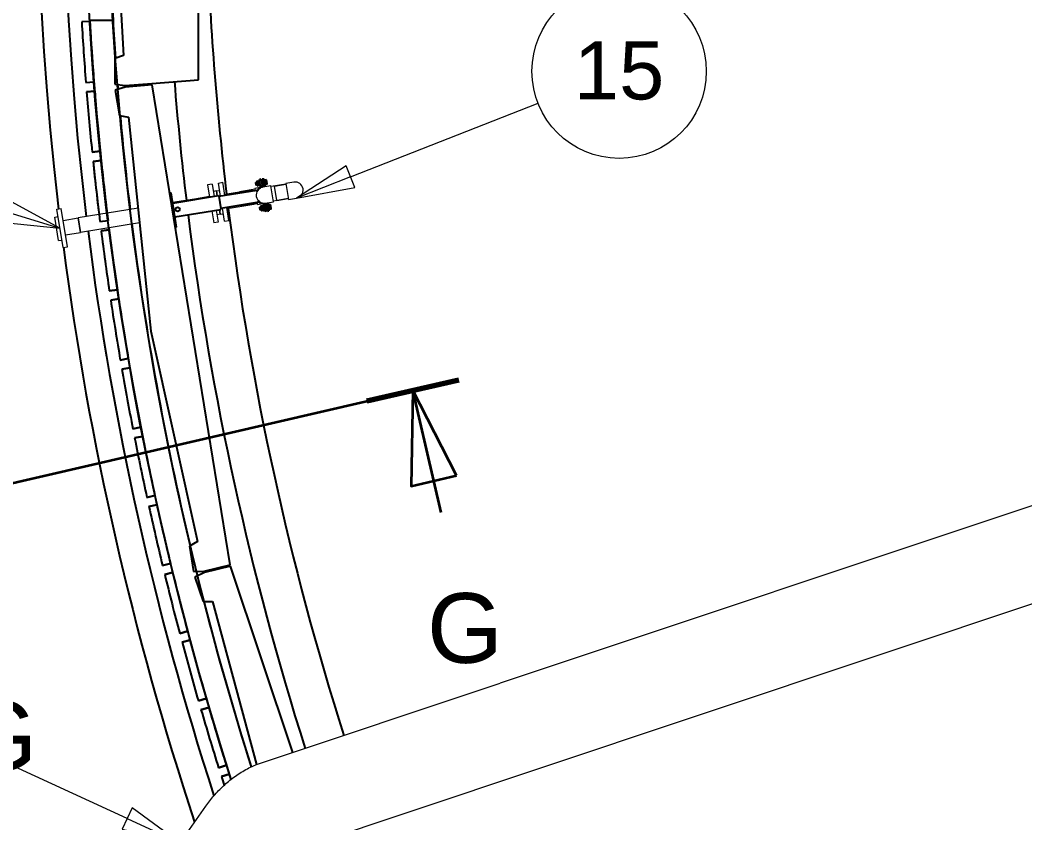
# Model space of a CAD drawing. Header units: millimetres. Extents: x -4172 to 126100, y -2 to 142133.
# Drawn here: x 43480 to 47801, y 17977 to 21431 of the extents above; entities that cross this region are included whole.
import ezdxf

# ---------------------------------------------------------------- set-up
doc = ezdxf.new("R2010")
doc.units = ezdxf.units.MM
doc.header["$LTSCALE"] = 100
doc.linetypes.add('CHAIN', pattern=[0.3543, 0.2362, -0.0295, 0.0591, -0.0295])
doc.layers.add('P_Atmospheric Air (AA)', color=7, linetype='Continuous', lineweight=18, true_color=0x00e100)
doc.layers.add('P_Sulphurous liquid (SL)', color=200, linetype='Continuous', lineweight=18, true_color=0xbf00ff)
for name, color, linetype, lineweight in [('Section Line', 7, 'CHAIN', 35), ('Symbol', 7, 'Continuous', 18), ('Visible', 7, 'Continuous', 25)]:
    doc.layers.add(name, color=color, linetype=linetype, lineweight=lineweight)
doc.styles.add('Note Text', font='arial.ttf')
doc.styles.add('Title', font='arial.ttf')

# ---------------------------------------------------------------- blocks, each defined once
blk = doc.blocks.new('Balloon6')
at = {"layer": 'Symbol'}
for p, q in [((439.405, 179.958), (413.8, 191.748)), ((439.614, 180.412), (439.195, 179.504)), ((441.675, 178.912), (439.614, 180.412)), ((439.405, 179.958), (441.675, 178.912)), ((439.195, 179.504), (441.675, 178.912))]:
    blk.add_line(p, q, dxfattribs=at)
at = {"layer": 'Symbol', "flags": 128}
blk.add_lwpolyline([(439.195, 179.504), (441.675, 178.912), (439.614, 180.412), (439.195, 179.504)], dxfattribs=at)
at = {"layer": 'Symbol'}
blk.add_circle((410.407, 193.31), 3.75, dxfattribs=at)
blk.add_solid([(439.195, 179.504), (441.675, 178.912), (439.614, 180.412), (439.195, 179.504)], dxfattribs=at)
at = {"layer": 'Symbol', "insert": (410.407, 193.331), "char_height": 2.5, "attachment_point": 5, "style": 'Note Text'}
blk.add_mtext('3', dxfattribs=at)
blk = doc.blocks.new('Balloon12')
at = {"layer": 'Symbol'}
for p, q in [((449.009, 207.563), (457.077, 210.735)), ((448.826, 208.029), (446.682, 206.649)), ((449.192, 207.098), (448.826, 208.029)), ((449.009, 207.563), (446.682, 206.649)), ((446.682, 206.649), (449.192, 207.098))]:
    blk.add_line(p, q, dxfattribs=at)
at = {"layer": 'Symbol', "flags": 128}
blk.add_lwpolyline([(448.826, 208.029), (446.682, 206.649), (449.192, 207.098), (448.826, 208.029)], dxfattribs=at)
at = {"layer": 'Symbol'}
blk.add_circle((460.56, 212.104), 3.75, dxfattribs=at)
blk.add_solid([(448.826, 208.029), (446.682, 206.649), (449.192, 207.098), (448.826, 208.029)], dxfattribs=at)
at = {"layer": 'Symbol', "insert": (460.56, 212.125), "char_height": 2.5, "attachment_point": 5, "style": 'Note Text'}
blk.add_mtext('15', dxfattribs=at)
blk = doc.blocks.new('Balloon13')
at = {"layer": 'Symbol'}
for p, q in [((434.126, 206.092), (413.374, 212.568)), ((434.275, 206.569), (433.977, 205.614)), ((436.513, 205.347), (434.275, 206.569)), ((434.126, 206.092), (436.513, 205.347)), ((433.977, 205.614), (436.513, 205.347))]:
    blk.add_line(p, q, dxfattribs=at)
at = {"layer": 'Symbol', "flags": 128}
blk.add_lwpolyline([(433.977, 205.614), (436.513, 205.347), (434.275, 206.569), (433.977, 205.614)], dxfattribs=at)
at = {"layer": 'Symbol'}
blk.add_circle((409.804, 213.682), 3.75, dxfattribs=at)
blk.add_solid([(433.977, 205.614), (436.513, 205.347), (434.275, 206.569), (433.977, 205.614)], dxfattribs=at)
at = {"layer": 'Symbol', "insert": (409.804, 213.703), "char_height": 2.5, "attachment_point": 5, "style": 'Note Text'}
blk.add_mtext('16', dxfattribs=at)
blk = doc.blocks.new('2dTransSection6')
at = {"layer": 'Section Line', "linetype": 'CHAIN', "ltscale": 19.335526}
blk.add_line((429.692, 193.284), (453.66, 198.836), dxfattribs=at)
at = {"layer": 'Section Line', "linetype": 'Continuous', "lineweight": 70}
for p, q in [((449.714, 197.922), (453.66, 198.836)), ((429.692, 193.284), (433.638, 194.198))]:
    blk.add_line(p, q, dxfattribs=at)
at = {"layer": 'Section Line', "linetype": 'Continuous'}
for p, q in [((451.687, 198.379), (451.615, 194.256)), ((452.589, 194.482), (451.687, 198.379)), ((453.563, 194.708), (451.687, 198.379)), ((451.615, 194.256), (453.563, 194.708)), ((452.904, 193.123), (452.589, 194.482)), ((431.665, 193.741), (431.593, 189.619)), ((432.568, 189.844), (431.665, 193.741)), ((433.542, 190.07), (431.665, 193.741)), ((431.593, 189.619), (433.542, 190.07)), ((432.882, 188.486), (432.568, 189.844))]:
    blk.add_line(p, q, dxfattribs=at)
at = {"layer": 'Section Line', "linetype": 'Continuous', "flags": 128}
for points in [[(453.563, 194.708), (451.687, 198.379), (451.615, 194.256), (453.563, 194.708)], [(433.542, 190.07), (431.665, 193.741), (431.593, 189.619), (433.542, 190.07)]]:
    blk.add_lwpolyline(points, dxfattribs=at)
at = {"layer": 'Section Line'}
for points in [[(453.563, 194.708), (451.687, 198.379), (451.615, 194.256), (453.563, 194.708)], [(433.542, 190.07), (431.665, 193.741), (431.593, 189.619), (433.542, 190.07)]]:
    blk.add_solid(points, dxfattribs=at)
at = {"layer": 'Section Line', "char_height": 3, "attachment_point": 7, "style": 'Title'}
for insert in [(452.299, 186.611), (432.277, 181.973)]:
    blk.add_mtext('G', dxfattribs=dict(at, insert=insert))

msp = doc.modelspace()

# ---------------------------------------------------------------- linework, layer by layer
at = {"layer": 'P_Atmospheric Air (AA)'}
for p, q in [((51979.78, 20726.09), (45544.71, 18577.59)), ((45671.39, 18198.18), (52106.46, 20346.68)), ((44508.89, 18231.75), (45544.71, 18577.59)), ((44635.56, 17852.34), (45671.39, 18198.18)), ((44167.54, 17891.24), (44278.13, 18048.16))]:
    msp.add_line(p, q, dxfattribs=at)
msp.add_open_spline([(44278.13, 18048.16), (44289.32, 18064.05), (44301.29, 18079.38), (44326.73, 18108.78), (44340.19, 18122.84), (44368.66, 18149.5), (44383.67, 18162.1), (44415.52, 18185.58), (44432.36, 18196.46), (44468.5, 18216.01), (44487.81, 18224.72), (44508.89, 18231.75)], degree=3, knots=[5.05742163, 5.05742163, 5.05742163, 5.05742163, 5.25042423, 5.25042423, 5.44342683, 5.44342683, 5.63642943, 5.63642943, 5.82943203, 5.82943203, 6.02243464, 6.02243464, 6.02243464, 6.02243464], dxfattribs=at)
at = {"layer": 'P_Sulphurous liquid (SL)'}
for p, q in [((44305.19, 20725.05), (44286.43, 20722.01)), ((44286.43, 20722.01), (44295.02, 20669.2)), ((44305.19, 20725.05), (44313.77, 20672.25)), ((44332.82, 20729.55), (44351.58, 20732.59)), ((44341.89, 20673.78), (44332.82, 20729.55)), ((44360.64, 20676.83), (44351.58, 20732.59)), ((44490.13, 20702.94), (44423.01, 20692.03)), ((44424, 20692.19), (44475.32, 20700.53)), ((44476.13, 20695.6), (44475.32, 20700.53)), ((44489.97, 20706.1), (44489.62, 20706.05)), ((44489.62, 20706.05), (44490.93, 20698)), ((44512.51, 20709.77), (44489.97, 20706.1)), ((44524.17, 20711.66), (44519.83, 20710.96)), ((44558.37, 20717.22), (44524.17, 20711.66)), ((44558.72, 20717.28), (44558.37, 20717.22)), ((44569.84, 20648.87), (44558.72, 20717.28)), ((44623.04, 20724.54), (44559.22, 20714.17)), ((44623.04, 20724.54), (44559.22, 20714.17)), ((44574.03, 20716.57), (44623.04, 20724.54)), ((44584.14, 20654.39), (44574.03, 20716.57)), ((44622.88, 20727.7), (44622.53, 20727.65)), ((44622.53, 20727.65), (44633.65, 20659.24)), ((44657.08, 20733.26), (44622.88, 20727.7)), ((44230.54, 20660.75), (44135.78, 20645.35)), ((44294.69, 20671.17), (44230.54, 20660.75)), ((44230.54, 20660.75), (44230.86, 20658.77)), ((44230.54, 20660.75), (44230.86, 20658.77)), ((44324.14, 20695.71), (44310.32, 20693.47)), ((44324.14, 20695.71), (44337.96, 20697.96)), ((44327.59, 20674.49), (44324.14, 20695.71)), ((44324.14, 20695.71), (44327.59, 20674.49)), ((44359.84, 20681.76), (44424, 20692.19)), ((44423.01, 20692.03), (44423.81, 20687.09)), ((44424.8, 20687.25), (44424, 20692.19)), ((44424.8, 20687.25), (44424, 20692.19)), ((44633.14, 20662.35), (44569.33, 20651.98)), ((44633.14, 20662.35), (44569.33, 20651.98)), ((44584.14, 20654.39), (44633.14, 20662.35)), ((44633.99, 20659.3), (44633.65, 20659.24)), ((44633.99, 20659.3), (44668.19, 20664.86)), ((43637.94, 20616.61), (43656.7, 20619.66)), ((43664.57, 20452.76), (43637.94, 20616.61)), ((43683.33, 20455.81), (43656.7, 20619.66)), ((43987.18, 20621.19), (43729.12, 20579.25)), ((44340.5, 20595.04), (44337.21, 20615.27)), ((44337.21, 20615.27), (44340.5, 20595.04)), ((44359.45, 20565.7), (44350.39, 20621.46)), ((44378.21, 20568.74), (44369.14, 20624.51)), ((44369.95, 20619.58), (44434.1, 20630)), ((44432.32, 20634.78), (44433.12, 20629.84)), ((44500.24, 20640.75), (44433.12, 20629.84)), ((44434.1, 20630), (44433.3, 20634.94)), ((44434.1, 20630), (44433.3, 20634.94)), ((44434.1, 20630), (44485.43, 20638.35)), ((44485.43, 20638.35), (44484.63, 20643.28)), ((44499.43, 20645.69), (44500.74, 20637.64)), ((44501.09, 20637.7), (44500.74, 20637.64)), ((44501.09, 20637.7), (44523.62, 20641.36)), ((44530.95, 20642.55), (44535.29, 20643.26)), ((44535.29, 20643.26), (44569.49, 20648.82)), ((44569.84, 20648.87), (44569.49, 20648.82)), ((43629.26, 20582.78), (43643.08, 20585.02)), ((43645.62, 20482.1), (43629.26, 20582.78)), ((43664.96, 20568.82), (43729.12, 20579.25)), ((43739.22, 20517.07), (43729.12, 20579.25)), ((43729.12, 20579.25), (43739.22, 20517.07)), ((44240.64, 20598.56), (44145.89, 20583.16)), ((44240.48, 20599.55), (44240.64, 20598.56)), ((44240.48, 20599.55), (44240.64, 20598.56)), ((44304.8, 20608.99), (44240.64, 20598.56)), ((44304.64, 20609.98), (44313.06, 20558.16)), ((44323.39, 20613.02), (44331.82, 20561.2)), ((44340.5, 20595.04), (44326.68, 20592.79)), ((44340.5, 20595.04), (44354.32, 20597.28)), ((43993.72, 20558.43), (43739.22, 20517.07)), ((44331.82, 20561.2), (44313.06, 20558.16)), ((44359.45, 20565.7), (44378.21, 20568.74)), ((43645.62, 20482.1), (43659.44, 20484.34)), ((43675.06, 20506.64), (43739.22, 20517.07)), ((43664.57, 20452.76), (43683.33, 20455.81))]:
    msp.add_line(p, q, dxfattribs=at)
for centre, start, end in [((44529.73, 20677.46), 99.23141, 279.23141), ((44662.64, 20699.06), 279.23141, 99.23141)]:
    msp.add_arc(centre, 34.65, start, end, dxfattribs=at)
at = {"layer": 'Visible'}
for p, q in [((44246.88, 21174.02), (44246.88, 23233.25)), ((43871.88, 22203.63), (43924.88, 21278.49)), ((43779.64, 21424.75), (43744.69, 21422.75)), ((43779.64, 21424.75), (43744.69, 21422.75)), ((43779.3, 21430.55), (43879.49, 21430.17)), ((43779.3, 21430.55), (43879.49, 21430.17)), ((43924.88, 21278.49), (43886.88, 21265.39)), ((43886.88, 21265.39), (43886.88, 21155.03)), ((43762.55, 21162.43), (43797.44, 21165.22)), ((43762.55, 21162.43), (43797.44, 21165.22)), ((43886.88, 21155.03), (43931.88, 21148.63)), ((43932.37, 21142.65), (43888.98, 21129.12)), ((43931.88, 21148.63), (44046.88, 21157.92)), ((44047.37, 21151.94), (43932.37, 21142.65)), ((44046.88, 21157.92), (44246.88, 21174.02)), ((44382.88, 19087.59), (44047.37, 21151.94)), ((43765.74, 21122.56), (43800.62, 21125.35)), ((43800.62, 21125.35), (43765.74, 21122.56)), ((43888.98, 21129.12), (43906.68, 21020.19)), ((43906.68, 21020.19), (43946.29, 21013.36)), ((43946.29, 21013.36), (44042.39, 20091.69)), ((43824.29, 20866.28), (43789.47, 20862.71)), ((43789.47, 20862.71), (43824.29, 20866.28)), ((43828.37, 20826.49), (43793.56, 20822.92)), ((43793.56, 20822.92), (43828.37, 20826.49)), ((44515.54, 20746.07), (44509.62, 20745.11)), ((44510.09, 20742.23), (44509.62, 20745.11)), ((44510.09, 20742.23), (44516.01, 20743.19)), ((44515.54, 20746.07), (44516.01, 20743.19)), ((44516.01, 20743.19), (44520.23, 20717.2)), ((44521.46, 20747.04), (44527.38, 20748)), ((44521.93, 20744.15), (44521.46, 20747.04)), ((44521.93, 20744.15), (44527.85, 20745.12)), ((44526.15, 20718.16), (44521.93, 20744.15)), ((44527.38, 20748), (44527.85, 20745.12)), ((44527.85, 20745.12), (44532.08, 20719.12)), ((44528.03, 20744.05), (44530.49, 20744.45)), ((44530.49, 20744.45), (44534.34, 20720.76)), ((44537.74, 20743.46), (44531.33, 20742.42)), ((44538.38, 20742.69), (44538.28, 20742.87)), ((44492.13, 20731.12), (44492.96, 20732.27)), ((44492.13, 20731.12), (44493.74, 20721.25)), ((44498.88, 20733.23), (44492.96, 20732.27)), ((44492.96, 20732.27), (44494.89, 20720.43)), ((44493.74, 20721.25), (44494.89, 20720.43)), ((44500.81, 20721.39), (44494.89, 20720.43)), ((44498.4, 20736.19), (44498.68, 20737.65)), ((44498.4, 20736.19), (44498.6, 20735)), ((44498.6, 20735), (44499.85, 20727.31)), ((44498.68, 20737.65), (44507.55, 20739.09)), ((44508.38, 20733.96), (44499.51, 20732.52)), ((44499.85, 20727.31), (44501.1, 20719.62)), ((44501.1, 20719.62), (44501.29, 20718.43)), ((44510.05, 20723.71), (44501.18, 20722.26)), ((44501.29, 20718.43), (44502.01, 20717.14)), ((44510.88, 20718.58), (44502.01, 20717.14)), ((44508.27, 20737.8), (44507.55, 20739.09)), ((44507.79, 20740.76), (44510.26, 20741.16)), ((44507.79, 20740.76), (44511.64, 20717.07)), ((44514.31, 20716.23), (44510.09, 20742.23)), ((44511.16, 20720.03), (44510.88, 20718.58)), ((44511.64, 20717.07), (44514.11, 20717.47)), ((44523.07, 20737.16), (44517.14, 20736.2)), ((44524.99, 20725.32), (44519.07, 20724.36)), ((44531.47, 20741.57), (44530.97, 20741.49)), ((44531.5, 20741.39), (44531.33, 20742.42)), ((44531.67, 20740.36), (44531.5, 20741.39)), ((44538.07, 20741.4), (44531.67, 20740.36)), ((44532.46, 20735.49), (44531.67, 20740.36)), ((44531.88, 20720.36), (44534.34, 20720.76)), ((44533.25, 20730.62), (44532.46, 20735.49)), ((44539.66, 20731.67), (44533.25, 20730.62)), ((44533.87, 20726.79), (44533.25, 20730.62)), ((44534.36, 20723.8), (44533.86, 20723.72)), ((44534.49, 20722.95), (44533.87, 20726.79)), ((44540.9, 20723.99), (44534.49, 20722.95)), ((44538.38, 20742.69), (44538.41, 20742.51)), ((44538.41, 20742.51), (44539.37, 20736.61)), ((44539.37, 20736.61), (44540.78, 20727.91)), ((44540.78, 20727.91), (44541.26, 20724.93)), ((44541.26, 20724.93), (44541.23, 20724.73)), ((44122.96, 20686.83), (44128.88, 20687.79)), ((44152.94, 20539.73), (44128.88, 20687.79)), ((44136.1, 20643.37), (44333.51, 20675.46)), ((44333.83, 20673.48), (44333.51, 20675.46)), ((44333.83, 20673.48), (44342.81, 20618.21)), ((44333.99, 20672.49), (44497.55, 20699.08)), ((44498.59, 20692.66), (44497.55, 20699.08)), ((44145.73, 20584.15), (44343.14, 20616.23)), ((44506.05, 20646.76), (44342.49, 20620.18)), ((44343.14, 20616.23), (44342.81, 20618.21)), ((44506.05, 20646.76), (44505.01, 20653.18)), ((44509.46, 20624.52), (44510.29, 20625.67)), ((44509.46, 20624.52), (44511.06, 20614.65)), ((44516.21, 20626.63), (44510.29, 20625.67)), ((44510.29, 20625.67), (44512.21, 20613.83)), ((44511.06, 20614.65), (44512.21, 20613.83)), ((44518.13, 20614.79), (44512.21, 20613.83)), ((44515.73, 20629.59), (44516, 20631.05)), ((44515.73, 20629.59), (44515.92, 20628.4)), ((44515.92, 20628.4), (44517.17, 20620.71)), ((44516, 20631.05), (44524.87, 20632.49)), ((44525.71, 20627.36), (44516.84, 20625.92)), ((44517.17, 20620.71), (44518.42, 20613.02)), ((44527.38, 20617.1), (44518.51, 20615.66)), ((44525.6, 20631.2), (44524.87, 20632.49)), ((44525.79, 20630.01), (44525.6, 20631.2)), ((44527.04, 20622.31), (44525.79, 20630.01)), ((44528.55, 20628.64), (44526.08, 20628.24)), ((44528.29, 20614.62), (44527.04, 20622.31)), ((44531.61, 20609.8), (44527.38, 20635.8)), ((44530.47, 20616.79), (44528, 20616.39)), ((44528.49, 20613.43), (44528.21, 20611.98)), ((44528.49, 20613.43), (44528.29, 20614.62)), ((44533.31, 20636.76), (44537.53, 20610.77)), ((44540.39, 20630.56), (44534.47, 20629.6)), ((44542.32, 20618.72), (44536.39, 20617.76)), ((44543.45, 20611.73), (44539.23, 20637.72)), ((44545.15, 20638.69), (44549.38, 20612.69)), ((44545.35, 20637.45), (44547.82, 20637.85)), ((44547.82, 20637.85), (44551.67, 20614.16)), ((44548.79, 20634.97), (44548.3, 20634.89)), ((44555.06, 20636.86), (44548.66, 20635.82)), ((44548.82, 20634.79), (44548.66, 20635.82)), ((44548.99, 20633.76), (44548.82, 20634.79)), ((44555.4, 20634.8), (44548.99, 20633.76)), ((44549.78, 20628.89), (44548.99, 20633.76)), ((44549.2, 20613.76), (44551.67, 20614.16)), ((44550.57, 20624.02), (44549.78, 20628.89)), ((44556.98, 20625.06), (44550.57, 20624.02)), ((44551.2, 20620.19), (44550.57, 20624.02)), ((44551.68, 20617.2), (44551.19, 20617.12)), ((44551.82, 20616.35), (44551.2, 20620.19)), ((44558.23, 20617.39), (44551.82, 20616.35)), ((44555.7, 20636.09), (44555.61, 20636.26)), ((44555.7, 20636.09), (44555.73, 20635.91)), ((44555.73, 20635.91), (44556.69, 20630.01)), ((44556.69, 20630.01), (44558.11, 20621.31)), ((44558.11, 20621.31), (44558.59, 20618.32)), ((44558.59, 20618.32), (44558.55, 20618.13)), ((44518.42, 20613.02), (44518.62, 20611.83)), ((44518.62, 20611.83), (44519.34, 20610.53)), ((44528.21, 20611.98), (44519.34, 20610.53)), ((44537.53, 20610.77), (44531.61, 20609.8)), ((44532.08, 20606.92), (44531.61, 20609.8)), ((44538, 20607.88), (44532.08, 20606.92)), ((44537.53, 20610.77), (44538, 20607.88)), ((44549.38, 20612.69), (44543.45, 20611.73)), ((44543.92, 20608.85), (44543.45, 20611.73)), ((44543.92, 20608.85), (44549.84, 20609.81)), ((44549.38, 20612.69), (44549.84, 20609.81)), ((43823.16, 20563.67), (43857.88, 20568.03)), ((43828.14, 20523.98), (43862.87, 20528.34)), ((43862.87, 20528.34), (43828.14, 20523.98)), ((44147.02, 20538.77), (44152.94, 20539.73)), ((43898.21, 20270.61), (43863.59, 20265.47)), ((43863.59, 20265.47), (43898.21, 20270.61)), ((43904.1, 20231.05), (43869.48, 20225.9)), ((43869.48, 20225.9), (43904.1, 20231.05)), ((44042.39, 20091.69), (44243.12, 19187.04)), ((43910.76, 19968.25), (43945.25, 19974.18)), ((43945.25, 19974.18), (43910.76, 19968.25)), ((43917.53, 19928.83), (43952.03, 19934.76)), ((43952.03, 19934.76), (43917.53, 19928.83)), ((43998.98, 19678.89), (43964.63, 19672.18)), ((43964.63, 19672.18), (43998.98, 19678.89)), ((44006.65, 19639.63), (43972.29, 19632.92)), ((43972.29, 19632.92), (44006.65, 19639.63)), ((44025.18, 19377.41), (44059.37, 19384.89)), ((44059.37, 19384.89), (44025.18, 19377.41)), ((44033.73, 19338.33), (44067.92, 19345.81)), ((44067.92, 19345.81), (44033.73, 19338.33)), ((44243.12, 19187.04), (44207.71, 19168.01)), ((44207.71, 19168.01), (44225.41, 19059.08)), ((44126.39, 19092.32), (44092.37, 19084.07)), ((44092.37, 19084.07), (44126.39, 19092.32)), ((44225.41, 19059.08), (44270.86, 19059.98)), ((44270.86, 19059.98), (44382.88, 19087.59)), ((44384.31, 19081.77), (44272.29, 19054.16)), ((44652.14, 18279.58), (44384.31, 19081.77)), ((44135.82, 19053.45), (44101.8, 19045.2)), ((44101.8, 19045.2), (44135.82, 19053.45)), ((44272.29, 19054.16), (44231.64, 19033.84)), ((44231.64, 19033.84), (44266.58, 18929.16)), ((44266.58, 18929.16), (44306.78, 18928.77)), ((44306.78, 18928.77), (44497.08, 18227.57)), ((44166.18, 18792.33), (44200, 18801.35)), ((44200, 18801.35), (44166.18, 18792.33)), ((44176.49, 18753.68), (44210.3, 18762.7)), ((44210.3, 18762.7), (44176.49, 18753.68)), ((44280.17, 18512.12), (44246.56, 18502.34)), ((44246.56, 18502.34), (44280.17, 18512.12)), ((44291.34, 18473.71), (44257.74, 18463.93)), ((44257.74, 18463.93), (44291.34, 18473.71)), ((44333.47, 18214.23), (44366.85, 18224.77)), ((44366.85, 18224.77), (44333.47, 18214.23)), ((44345.52, 18176.09), (44378.89, 18186.62)), ((44378.89, 18186.62), (44345.52, 18176.09))]:
    msp.add_line(p, q, dxfattribs=at)
msp.add_circle((44157.69, 20616.49), 9, dxfattribs=at)
for centre, radius, start, end in [((57036.78, 22203.64), 13485, 95.18567, 186.753561), ((57036.78, 22203.64), 13371, 94.920734, 186.953296), ((57036.78, 22203.64), 13280, 28.557145, 197.711171), ((57036.78, 22203.64), 13180, 28.563693, 197.602167), ((57036.78, 22203.64), 13180, 176.404576, 183.364348), ((57036.78, 22203.64), 12760, 182.147566, 186.844148), ((57036.78, 22203.64), 13315, 183.362151, 184.484991), ((57036.78, 22203.64), 13315, 183.362151, 184.484991), ((57036.78, 22203.64), 13280, 183.337306, 186.937676), ((57036.78, 22203.64), 13280, 183.362378, 184.484764), ((57036.78, 22203.64), 13280, 183.362378, 184.484764), ((57036.78, 22203.64), 13180, 183.364348, 184.077281), ((57036.78, 22203.64), 13180, 184.570603, 184.660818), ((57036.78, 22203.64), 12935, 184.60252, 186.876464), ((57036.78, 22203.64), 13315, 184.657115, 185.779955), ((57036.78, 22203.64), 13315, 184.657115, 185.779955), ((57036.78, 22203.64), 13280, 184.657342, 185.779728), ((57036.78, 22203.64), 13280, 184.657342, 185.779728), ((57036.78, 22203.64), 13180, 185.15414, 186.920263), ((57036.78, 22203.64), 13315, 185.952079, 187.074919), ((57036.78, 22203.64), 13315, 185.952079, 186.943709), ((57036.78, 22203.64), 13280, 185.952306, 187.074692), ((57036.78, 22203.64), 13280, 185.952306, 186.937676), ((44529.73, 20677.46), 36.15, 121.87832, 150.73932), ((44506.41, 20714.95), 8, 301.87832, 9.23141), ((44506.41, 20714.95), 14, 342.04992, 9.23141), ((44539.97, 20720.41), 14, 189.23141, 215.0432), ((44539.97, 20720.41), 8, 189.23141, 238.87034), ((57036.78, 22203.64), 12760, 187.127252, 197.564732), ((44529.73, 20677.46), 36.15, 227.72351, 256.58451), ((44519.49, 20634.51), 8, 9.23141, 76.58451), ((44519.49, 20634.51), 14, 9.23141, 36.41291), ((44553.05, 20639.97), 14, 163.41963, 189.23141), ((44553.05, 20639.97), 8, 139.59248, 189.23141), ((57036.78, 22203.64), 12935, 187.155732, 197.576883), ((57036.78, 22203.64), 13280, 187.209679, 197.711171), ((57036.78, 22203.64), 13280, 187.24727, 188.369656), ((57036.78, 22203.64), 13280, 187.24727, 188.369656), ((57036.78, 22203.64), 13180, 187.194333, 193.308689), ((57036.78, 22203.64), 13371, 187.223445, 197.903465), ((57036.78, 22203.64), 13315, 187.247043, 188.369883), ((57036.78, 22203.64), 13315, 187.247043, 188.369883), ((57036.78, 22203.64), 13485, 187.45936, 198.251946), ((57036.78, 22203.64), 13315, 188.542007, 189.664847), ((57036.78, 22203.64), 13315, 188.542007, 189.664847), ((57036.78, 22203.64), 13280, 188.542234, 189.66462), ((57036.78, 22203.64), 13280, 188.542234, 189.66462), ((57036.78, 22203.64), 13315, 189.836971, 190.959811), ((57036.78, 22203.64), 13315, 189.836971, 190.959811), ((57036.78, 22203.64), 13280, 189.837198, 190.959584), ((57036.78, 22203.64), 13280, 189.837198, 190.959584), ((57036.78, 22203.64), 13315, 191.131935, 192.254775), ((57036.78, 22203.64), 13315, 191.131935, 192.254775), ((57036.78, 22203.64), 13280, 191.132162, 192.254548), ((57036.78, 22203.64), 13280, 191.132162, 192.254548), ((57036.78, 22203.64), 13315, 192.426899, 193.549739), ((57036.78, 22203.64), 13315, 192.426899, 193.549739), ((57036.78, 22203.64), 13280, 192.427126, 193.549512), ((57036.78, 22203.64), 13280, 192.427126, 193.549512), ((57036.78, 22203.64), 13180, 193.80201, 193.892226), ((57036.78, 22203.64), 13315, 193.721863, 194.844703), ((57036.78, 22203.64), 13315, 193.721863, 194.844703), ((57036.78, 22203.64), 13280, 193.72209, 194.844476), ((57036.78, 22203.64), 13280, 193.72209, 194.844476), ((57036.78, 22203.64), 13180, 194.385547, 197.602167), ((57036.78, 22203.64), 13280, 195.017054, 196.13944), ((57036.78, 22203.64), 13280, 195.017054, 196.13944), ((57036.78, 22203.64), 13315, 195.016827, 196.139667), ((57036.78, 22203.64), 13315, 195.016827, 196.139667), ((57036.78, 22203.64), 13315, 196.311791, 197.434631), ((57036.78, 22203.64), 13315, 196.311791, 197.434631), ((57036.78, 22203.64), 13280, 196.312018, 197.434404), ((57036.78, 22203.64), 13280, 196.312018, 197.434404), ((57036.78, 22203.64), 13315, 197.606755, 197.77465), ((57036.78, 22203.64), 13315, 197.606755, 197.77465), ((57036.78, 22203.64), 13280, 197.606982, 197.711171), ((57036.78, 22203.64), 13280, 197.606982, 197.711171)]:
    msp.add_arc(centre, radius, start, end, dxfattribs=at)
for points, weights in [([(44537.74, 20743.46), (44538.33, 20742.99), (44538.41, 20742.51)], [1.00403051866, 1.04004449402, 1]), ([(44498.68, 20737.65), (44498.4, 20736.19), (44498.6, 20735)], [1.14735010412, 1.11179941695, 1]), ([(44498.6, 20735), (44498.79, 20733.81), (44499.51, 20732.52)], [1, 1.11179941695, 1.14735010412]), ([(44499.51, 20732.52), (44499.46, 20729.69), (44499.85, 20727.31)], [1.14735010412, 1.11179941695, 1]), ([(44499.85, 20727.31), (44500.23, 20724.93), (44501.18, 20722.26)], [1, 1.11179941695, 1.14735010412]), ([(44501.18, 20722.26), (44500.9, 20720.81), (44501.1, 20719.62)], [1.14735010412, 1.11179941695, 1]), ([(44501.1, 20719.62), (44501.29, 20718.43), (44502.01, 20717.14)], [1, 1.11179941695, 1.14735010412]), ([(44508.47, 20736.61), (44508.27, 20737.8), (44507.55, 20739.09)], [1, 1.11179941695, 1.14735010412]), ([(44508.38, 20733.96), (44508.66, 20735.42), (44508.47, 20736.61)], [1.14735010412, 1.11179941695, 1]), ([(44509.72, 20728.92), (44509.33, 20731.3), (44508.38, 20733.96)], [1, 1.11179941695, 1.14735010412]), ([(44510.05, 20723.71), (44510.1, 20726.54), (44509.72, 20728.92)], [1.14735010412, 1.11179941695, 1]), ([(44510.97, 20721.22), (44510.77, 20722.41), (44510.05, 20723.71)], [1, 1.11179941695, 1.14735010412]), ([(44510.88, 20718.58), (44511.16, 20720.03), (44510.97, 20721.22)], [1.14735010412, 1.11179941695, 1]), ([(44538.41, 20742.51), (44538.48, 20742.03), (44538.07, 20741.4)], [1, 1.04004449402, 1.00403051866]), ([(44538.07, 20741.4), (44539, 20738.87), (44539.37, 20736.61)], [1.00403051866, 1.04004449402, 1]), ([(44539.37, 20736.61), (44539.73, 20734.35), (44539.66, 20731.67)], [1, 1.04004449402, 1.00403051866]), ([(44539.66, 20731.67), (44540.49, 20729.69), (44540.78, 20727.91)], [1.00403051866, 1.04004449402, 1]), ([(44540.78, 20727.91), (44541.07, 20726.13), (44540.9, 20723.99)], [1, 1.04004449402, 1.00403051866]), ([(44540.9, 20723.99), (44541.16, 20724.4), (44541.23, 20724.73)], [1.00403051866, 1.02672783091, 1.01921489312]), ([(44516, 20631.05), (44515.73, 20629.59), (44515.92, 20628.4)], [1.14735010412, 1.11179941695, 1]), ([(44515.92, 20628.4), (44516.11, 20627.21), (44516.84, 20625.92)], [1, 1.11179941695, 1.14735010412]), ([(44516.84, 20625.92), (44516.78, 20623.09), (44517.17, 20620.71)], [1.14735010412, 1.11179941695, 1]), ([(44517.17, 20620.71), (44517.56, 20618.33), (44518.51, 20615.66)], [1, 1.11179941695, 1.14735010412]), ([(44518.51, 20615.66), (44518.23, 20614.21), (44518.42, 20613.02)], [1.14735010412, 1.11179941695, 1]), ([(44525.79, 20630.01), (44525.6, 20631.2), (44524.87, 20632.49)], [1, 1.11179941695, 1.14735010412]), ([(44525.71, 20627.36), (44525.98, 20628.82), (44525.79, 20630.01)], [1.14735010412, 1.11179941695, 1]), ([(44527.04, 20622.31), (44526.65, 20624.69), (44525.71, 20627.36)], [1, 1.11179941695, 1.14735010412]), ([(44527.38, 20617.1), (44527.43, 20619.93), (44527.04, 20622.31)], [1.14735010412, 1.11179941695, 1]), ([(44528.29, 20614.62), (44528.1, 20615.81), (44527.38, 20617.1)], [1, 1.11179941695, 1.14735010412]), ([(44528.21, 20611.98), (44528.49, 20613.43), (44528.29, 20614.62)], [1.14735010412, 1.11179941695, 1]), ([(44555.06, 20636.86), (44555.65, 20636.39), (44555.73, 20635.91)], [1.00403051866, 1.04004449402, 1]), ([(44555.73, 20635.91), (44555.81, 20635.43), (44555.4, 20634.8)], [1, 1.04004449402, 1.00403051866]), ([(44555.4, 20634.8), (44556.32, 20632.27), (44556.69, 20630.01)], [1.00403051866, 1.04004449402, 1]), ([(44556.69, 20630.01), (44557.06, 20627.75), (44556.98, 20625.06)], [1, 1.04004449402, 1.00403051866]), ([(44556.98, 20625.06), (44557.82, 20623.09), (44558.11, 20621.31)], [1.00403051866, 1.04004449402, 1]), ([(44558.11, 20621.31), (44558.39, 20619.53), (44558.23, 20617.39)], [1, 1.04004449402, 1.00403051866]), ([(44558.23, 20617.39), (44558.49, 20617.8), (44558.55, 20618.13)], [1.00403051866, 1.02672783091, 1.01921489312]), ([(44518.42, 20613.02), (44518.62, 20611.83), (44519.34, 20610.53)], [1, 1.11179941695, 1.14735010412])]:
    msp.add_rational_spline(points, weights, degree=2, dxfattribs=at)

# ---------------------------------------------------------------- block references
at = {"layer": 'Section Line', "xscale": 100, "yscale": 100, "zscale": 100}
msp.add_blockref('2dTransSection6', (0, 0), dxfattribs=at)
at = {"layer": 'Symbol', "xscale": 100, "yscale": 100, "zscale": 100}
for name in ['Balloon13', 'Balloon12', 'Balloon6']:
    msp.add_blockref(name, (0, 0), dxfattribs=at)

doc.saveas('drawing.dxf')
